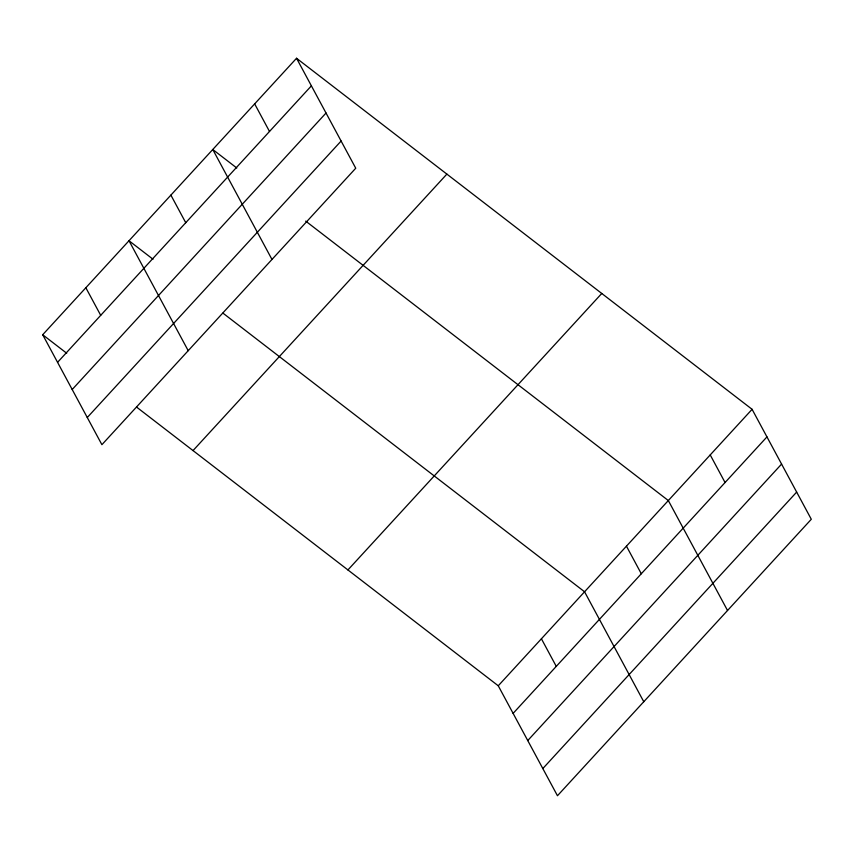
<?xml version="1.0" encoding="UTF-8"?>
<svg xmlns="http://www.w3.org/2000/svg" width="854" height="854" viewBox="0 0 854 854"><rect width="100%" height="100%" fill="white"/><g stroke="black" fill="none" stroke-linecap="round" stroke-linejoin="round"><path stroke-width="1.28" d="M296.541 58.264L355.744 168.217L101.904 444.688L42.7 334.736L296.541 58.264L752.096 409.312L811.3 519.264L557.459 795.736L498.256 685.783L136.661 407.144M57.56 362.331L311.39 85.848M72.195 389.509L326.025 113.027M87.268 417.51L341.109 141.038M193.036 450.581L446.877 174.109M347.93 569.938L601.76 293.466M498.256 685.783L752.096 409.312M513.115 713.378L766.956 436.896M527.751 740.557L781.591 464.074M542.824 768.557L796.665 492.075M236.782 168.003L212.774 149.503L271.978 259.456M305.689 221.101L668.33 500.551L727.533 610.493M153.015 259.242L129.007 240.743L188.211 350.684M222.969 313.14L584.563 591.779L643.767 701.732M42.7 334.736L66.708 353.246M710.218 454.926L725.067 482.521M626.452 546.165L641.301 573.76M254.652 103.878L269.512 131.473M541.415 638.781L556.274 666.376M170.885 195.118L185.745 222.713M85.848 287.745L100.708 315.329"/></g></svg>
